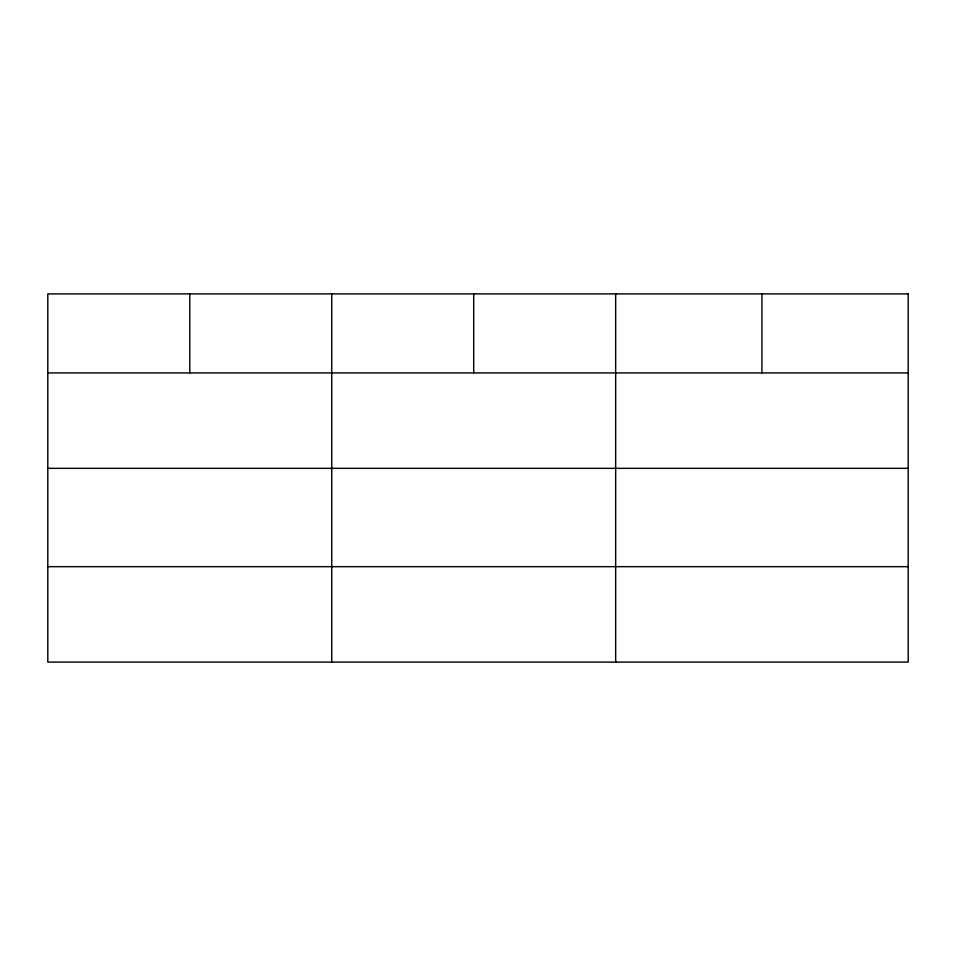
<?xml version="1.0" encoding="UTF-8"?>
<svg xmlns="http://www.w3.org/2000/svg" width="956" height="956" viewBox="0 0 956 956"><rect width="100%" height="100%" fill="white"/><g stroke="black" fill="none" stroke-linecap="round" stroke-linejoin="round"><path stroke-width="1.43" d="M47.8 372.912L908.2 372.912M47.8 468.344L908.2 468.344M47.8 566.669L908.2 566.669M761.932 293.898L761.932 372.912M615.664 293.898L615.664 662.102M473.698 293.898L473.698 372.912M331.732 293.898L331.732 662.102M189.766 293.898L189.766 372.912M908.2 293.898L47.8 293.898L47.8 662.102L908.2 662.102L908.2 293.898"/></g></svg>
